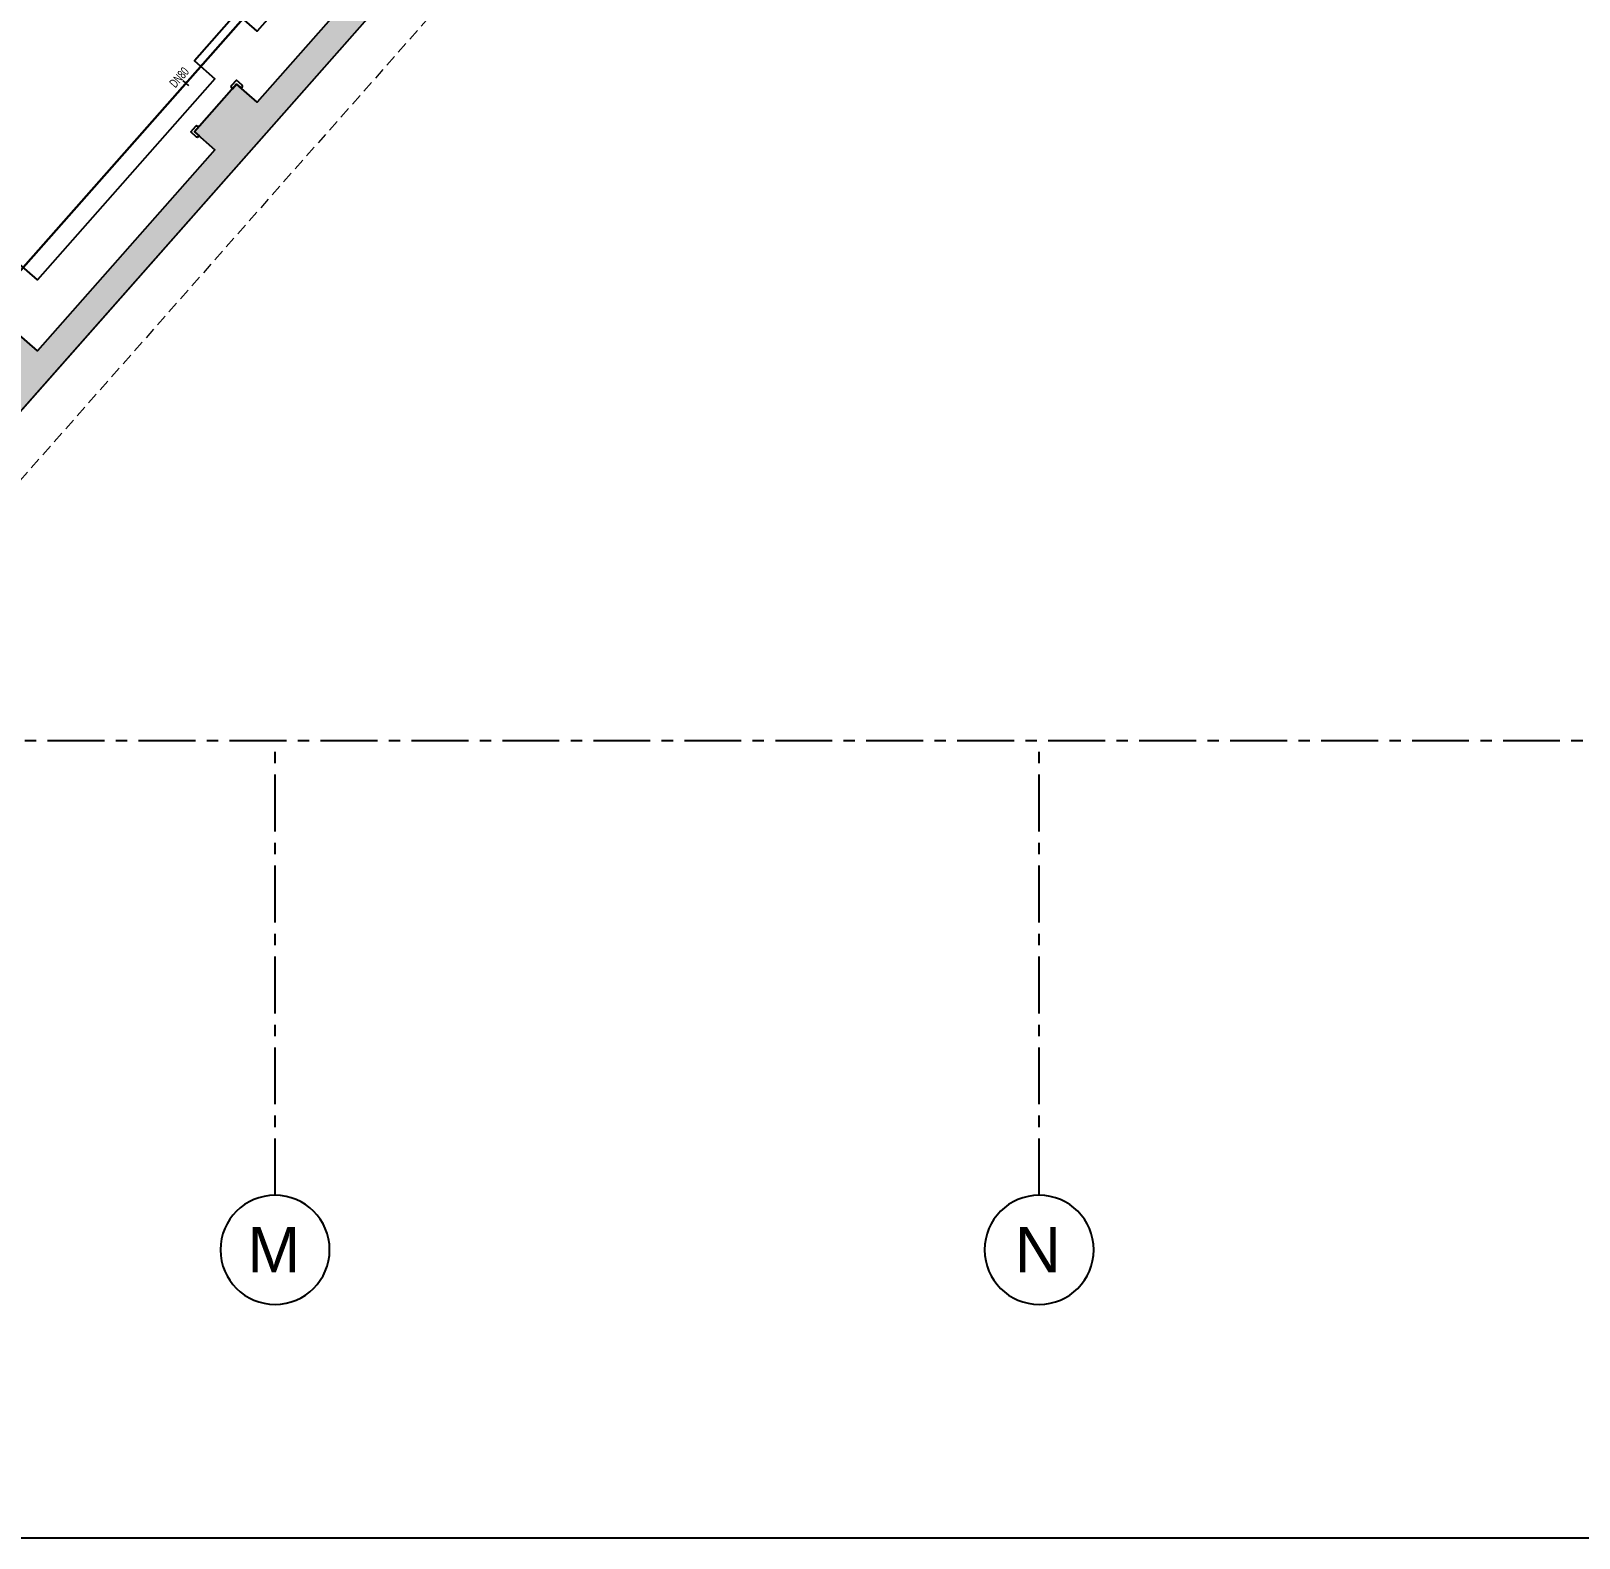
# Model space of a CAD drawing. Header units: millimetres. Extents: x -379292 to 1221486, y 92049 to 447512.
# Drawn here: x -152538 to -135520, y 92049 to 108622 of the extents above; entities that cross this region are included whole.
import ezdxf
from ezdxf.enums import TextEntityAlignment as Align
from ezdxf.lldxf.tags import DXFTag

# ---------------------------------------------------------------- set-up
doc = ezdxf.new("R2010")
doc.units = ezdxf.units.MM
doc.linetypes.add('CENTER', pattern=[2, 1.25, -0.25, 0.25, -0.25])
doc.linetypes.add('HIDDEN', pattern=[9.525, 6.35, -3.175])
for name, color, linetype in [('-M-YNGN-BORUID', 7, 'Continuous'), ('-M-YNGN-BORUUZUN', 7, 'Continuous'), ('-M-YNGN-BORUYUK', 7, 'Continuous'), ('-M-YNGN-ZON6-CAP-', 7, 'Continuous'), ('05_AXIS', 211, 'CENTER'), ('05_AXIS NAME', 7, 'Continuous'), ('05_HATCH CONCRETE', 141, 'Continuous'), ('05_HATCH SOLID-2', 253, 'Continuous'), ('05_SYMBOL', 2, 'Continuous'), ('AIRONN ZONLAMA', 4, 'Continuous')]:
    doc.layers.add(name, color=color, linetype=linetype)
doc.layers.add('-M-YNGN-SPR-CAPCIZGI', color=188, linetype='Continuous', plot=False)
doc.layers.add('-M-YNGN-ZON6', color=2, linetype='SP', lineweight=30)
doc.layers.add('06_FORMWORK HIDDEN', color=252, linetype='HIDDEN2', lineweight=0)
doc.styles.add('CIZGI', font='tahoma.ttf', dxfattribs={"width": 0.8, "oblique": 20})
doc.styles.add('HCAD', font='HCAD.SHX', dxfattribs={"width": 0.8, "height": 0.2})
doc.styles.add('PIPESIZE', font='hcad.shx', dxfattribs={"width": 0.8})
doc.styles.add('YAZI-5', font='arial.ttf', dxfattribs={"height": 5})
tags = doc.linetypes.add('HIDDEN2', pattern=[0.1875, 0.125, -0.0625]).pattern_tags.tags
tags[6:7] = [DXFTag(74, 4), DXFTag(75, 0), DXFTag(340, '0'), DXFTag(46, 0.0), DXFTag(50, 0.0), DXFTag(44, 0.0), DXFTag(45, 0.0)]
tags[4:5] = [DXFTag(74, 4), DXFTag(75, 0), DXFTag(340, '0'), DXFTag(46, 0.0), DXFTag(50, 0.0), DXFTag(44, 0.0), DXFTag(45, 0.0)]
doc.linetypes.add('SP', pattern='A,2,-0.1,["SP",CIZGI,S=0.14,R=0.2,X=0,Y=-0.07],-0.255', length=2.355)

# ---------------------------------------------------------------- blocks, each defined once
blk = doc.blocks.new('AWAKS ADI')
at = {"layer": '05_AXIS NAME', "color": 2}
blk.add_circle((0, 0), 6, dxfattribs=at)
at = {"layer": '05_AXIS NAME', "style": 'YAZI-5'}
blk.add_attdef('AKSADI', text='', height=5, dxfattribs=at).set_placement((0, 0), align=Align.MIDDLE_CENTER)
blk = doc.blocks.new('202_Aks')
at = {"layer": '05_AXIS', "ltscale": 500}
for p, q in [((-5000, -177300), (142900, -177300)), ((91500, -182300), (91500, -177300)), ((99900, -182300), (99900, -177300))]:
    blk.add_line(p, q, dxfattribs=at)
at = {"layer": '05_AXIS NAME'}
ref = blk.add_blockref('AWAKS ADI', (91500, -182900), dxfattribs=dict(at, xscale=-100, yscale=100, zscale=100))
ref.add_attrib('AKSADI', 'M', dxfattribs={"height": 500, "style": 'YAZI-5'}).set_placement((91486, -182898), align=Align.MIDDLE_CENTER)
ref = blk.add_blockref('AWAKS ADI', (99900, -182900), dxfattribs=dict(at, xscale=-100, yscale=100, zscale=100))
ref.add_attrib('AKSADI', 'N', dxfattribs={"height": 500, "style": 'YAZI-5'}).set_placement((99886, -182898), align=Align.MIDDLE_CENTER)
blk = doc.blocks.new('bariyer')
at = {"color": 8, "ltscale": 25}
blk.add_lwpolyline([(0, -70), (15, -70, 0.414214), (30, -55), (30, 30), (-55, 30, 0.414214), (-70, 15), (-70, 0), (0, 0)], format="xyb", close=True, dxfattribs=at)
blk = doc.blocks.new('OtoParkBodrumKatMimari')
at = {"layer": '05_HATCH CONCRETE'}
h = blk.add_hatch(dxfattribs=at)
h.set_pattern_fill('ANSI33', color=8, scale=15, angle=180, style=0)
h.set_pattern_definition([(225, (905000, -3e-07), (67.351921, -67.351921), []), (225, (904932.65, -3e-07), (67.351921, -67.351921), [47.625, -23.8125])])
h.paths.add_polyline_path([(142600, 59700), (142800, 59700), (139870, 56381), (139645, 56579), (139248, 56130), (139473, 55931), (135668, 51620), (135443, 51819), (134848, 51144), (135073, 50945), (131506, 46904), (131281, 47103), (130884, 46653), (131109, 46455), (127899, 42818), (127674, 43017), (127277, 42567), (127502, 42369), (124481, 38946), (124256, 39145), (123859, 38695), (124084, 38496), (120848, 34830), (120623, 35029), (120028, 34354), (120253, 34155), (117433, 30962), (117209, 31160), (116812, 30710), (117036, 30512), (113992, 27063), (113767, 27262), (113370, 26812), (113595, 26613), (110386, 22977), (110161, 23176), (109764, 22726), (109989, 22527), (106786, 18899), (106561, 19097), (105965, 18422), (106190, 18224), (103361, 15019), (103136, 15217), (102739, 14767), (102964, 14569), (99777, 10958), (99552, 11156), (99155, 10707), (99380, 10508), (96303, 7022), (96078, 7220), (95615, 6696), (95840, 6497), (93887, 4285), (93662, 4484), (93265, 4034), (93490, 3836), (90240, 153), (90240, 300), (89640, 300), (89640, 0), (88400, 0), (88400, 300), (87800, 300), (87800, 0), (80000, 0), (80000, 300), (79400, 300), (79400, 0), (71600, 0), (71600, 300), (71000, 300), (71000, -300), (90240, -300), (143200, 59700), (143200, 67400), (142600, 67400), (142600, 66800), (142900, 66800), (142900, 64150), (142600, 64150), (142600, 63550), (142900, 63550), (142900, 60300), (142600, 60300)])
at = {"color": 5}
for points in [[(99380, 10508), (96303, 7022), (96078, 7220), (95615, 6696), (95840, 6497), (93887, 4285), (93662, 4484), (93265, 4034), (93490, 3836), (90240, 153), (90240, 300), (89640, 300), (89640, 0), (88400, 0), (88400, 300), (87800, 300), (87800, 0), (80000, 0), (80000, 300), (79400, 300), (79400, 0), (71600, 0)], [(71000, -300), (90240, -300), (143200, 59700)]]:
    blk.add_lwpolyline(points, dxfattribs=at)
at = {"layer": '05_HATCH SOLID-2', "color": 251, "ltscale": 25}
for points in [[(150500, -8770), (-8600, -8770), (-8600, 187430)], [(150500, -8770), (150500, 187430), (4700, 187430), (4700, 177600), (135600, 177600), (135600, 144600), (143200, 144600), (143200, 59700), (90240, -300), (70300, -300), (63119, 5881)]]:
    blk.add_lwpolyline(points, dxfattribs=at)
at = {"layer": '06_FORMWORK HIDDEN', "linetype": 'HIDDEN', "ltscale": 20}
blk.add_line((143700, 59511), (90466, -800), dxfattribs=at)
at = {"layer": '05_AXIS'}
blk.add_blockref('202_Aks', (5000, 177300), dxfattribs=at)
at = {"layer": '05_SYMBOL', "color": 8, "rotation": 48.56632516036355}
blk.add_blockref('bariyer', (96078, 7220), dxfattribs=at)
at = {"layer": '05_SYMBOL', "color": 8, "xscale": -1, "rotation": 48.56632529242532}
blk.add_blockref('bariyer', (95615, 6696), dxfattribs=at)
blk = doc.blocks.new('SPRKL100')
at = {"layer": '-M-YNGN-SPR-CAPCIZGI'}
blk.add_line((0, 0.43), (0, -0.43), dxfattribs=at)
at = {"layer": '-M-YNGN-BORUID', "color": 0, "style": 'HCAD', "width": 0.8, "flags": 1}
blk.add_attdef('DIC', text='', height=0.4, dxfattribs=at).set_placement((0, -1.69), align=Align.CENTER)
at = {"layer": '-M-YNGN-BORUUZUN', "color": 0, "style": 'HCAD', "width": 0.7}
blk.add_attdef('BOY', text='', height=0.8, dxfattribs=at).set_placement((0, -1.08), align=Align.CENTER)
at = {"layer": '-M-YNGN-BORUYUK', "color": 6, "style": 'PIPESIZE', "width": 0.8}
blk.add_attdef('YUK', text='', height=0.5, dxfattribs=at).set_placement((0, 1.87), align=Align.CENTER)
at = {"color": 0, "style": 'PIPESIZE', "width": 0.7}
blk.add_attdef('CAP', text='', height=1, dxfattribs=at).set_placement((0, 0.45), align=Align.CENTER)
blk = doc.blocks.new('A$C69E8D8A3')
at = {"layer": '-M-YNGN-ZON6', "ltscale": 500}
blk.add_line((239.6, 330.9), (4953.7, 5671.8), dxfattribs=at)
at = {"layer": '-M-YNGN-ZON6-CAP-'}
ref = blk.add_blockref('SPRKL100', (465.7, 587.5), dxfattribs=dict(at, xscale=10, yscale=10, zscale=10, rotation=48.57966781334417))
ref.add_attrib('CAP', 'DN80', dxfattribs={"layer": '0', "color": 0, "height": 10, "rotation": 48.5797, "style": 'PIPESIZE', "width": 0.7}).set_placement((462.3, 590.4), align=Align.CENTER)

msp = doc.modelspace()

# ---------------------------------------------------------------- block references
at = {"color": 8}
msp.add_blockref('OtoParkBodrumKatMimari', (-246354.8, 100818.8), dxfattribs=at)

# ---------------------------------------------------------------- next in the draw order: linework, layer by layer
at = {"layer": 'AIRONN ZONLAMA', "color": 1, "ltscale": 25}
msp.add_lwpolyline([(-146974.7, 112107.1), (-150051.9, 108620.9), (-150276.8, 108819.5), (-150740, 108294.7), (-150515.1, 108096.1), (-152467.3, 105884.4), (-152692.2, 106083), (-153089.2, 105633.1), (-152996.8, 105549.1), (-157954.6, 105549.1), (-157954.6, 105899.1), (-166904.6, 105899.1), (-166951.6, 202285.7)], dxfattribs=at)

# ---------------------------------------------------------------- next in the draw order: block references
at = {"layer": '-M-YNGN-ZON6', "ltscale": 25, "xscale": 10, "yscale": 10, "zscale": 10}
msp.add_blockref('A$C69E8D8A3', (-155494.7, 102175), dxfattribs=at)

doc.saveas('drawing.dxf')
